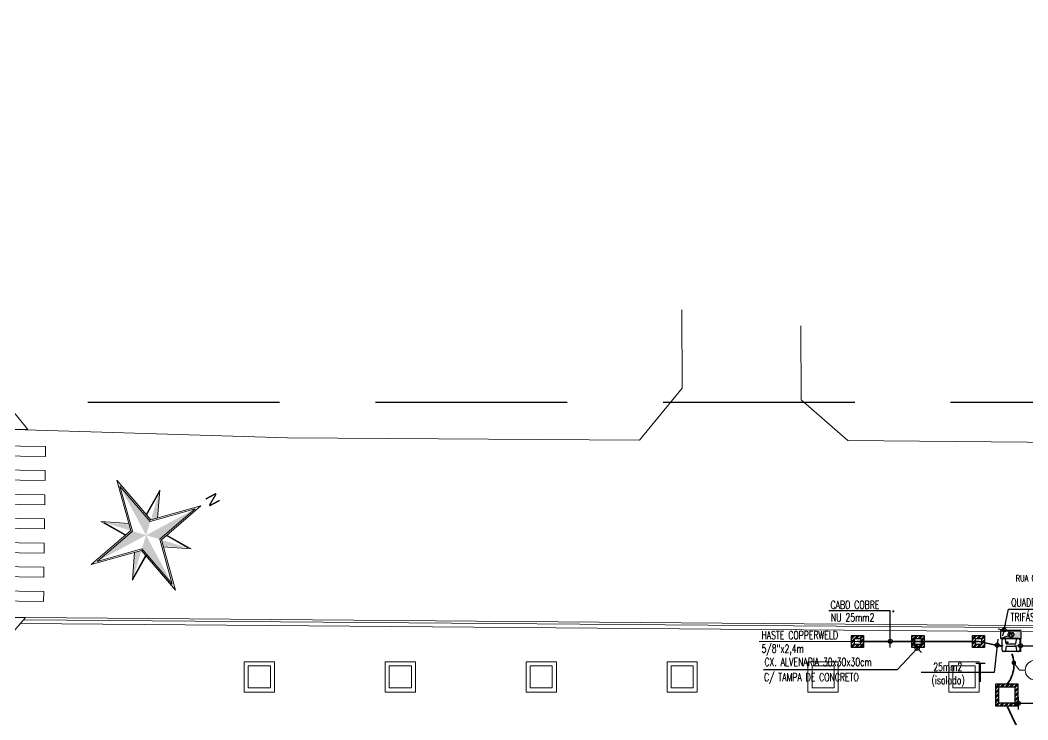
# Model space of a CAD drawing. Header units: millimetres. Extents: x 867 to 1330, y 209 to 507.
# Drawn here: x 1148.8 to 1198.9, y 471.8 to 506.6 of the extents above; entities that cross this region are included whole.
import ezdxf

# ---------------------------------------------------------------- set-up
doc = ezdxf.new("R2010")
doc.units = ezdxf.units.MM
doc.header["$LTSCALE"] = 5
doc.linetypes.add('HIDDEN', pattern=[9.525, 6.35, -3.175])
for name, color, linetype, lineweight in [('I-ARQ', 8, 'Continuous', 0), ('I-CAIXAS', 3, 'Continuous', 30), ('I-ELET_PISO', 5, 'HIDDEN', 35), ('I-FIAÇÃO', 2, 'Continuous', 25), ('I-LIN_CHAMADA', 9, 'Continuous', 9), ('I-NORMO_ARQ', 9, 'Continuous', 0), ('I-PONTO_ELE', 4, 'Continuous', 30), ('I-PONTO_TEL-LOG', 4, 'Continuous', 30), ('I-POSTES', 4, 'Continuous', 25), ('I-TEXTOS', 2, 'Continuous', 25)]:
    doc.layers.add(name, color=color, linetype=linetype, lineweight=lineweight)
doc.styles.add('ROMANS', font='ROMANS.SHX', dxfattribs={"height": 0.25})
doc.styles.get("Standard").update_dxf_attribs({"font": 'arial.ttf'})
doc.styles.add('TOPO2', font='arial.ttf')
doc.linetypes.add('ATERRAMENTO', pattern='A,0.6,-0.25,["+",Standard,S=0.3,R=0,X=-0.11,Y=-0.15],-0.25', length=1.1)
doc.dimstyles.new('STANDARD$7', dxfattribs={"dimscale": 1.5, "dimtxt": 0.7, "dimasz": 0.15, "dimexe": 0.1, "dimexo": 0.05, "dimgap": 0.1, "dimtad": 1, "dimdec": 3, "dimzin": 4, "dimdsep": 46, "dimtxsty": 'ROMANS', "dimblk": 'DOT', "dimblk1": 'DOTSMALL', "dimblk2": 'DOTSMALL', "dimsah": 1, "dimcen": 0, "dimdle": 0.15, "dimse1": 1, "dimse2": 1, "dimclrd": 7, "dimclre": 8, "dimclrt": 256, "dimaunit": 1, "dimadec": 0, "dimazin": 0, "dimtfac": 0.006667, "dimtdec": 3, "dimtix": 1, "dimtmove": 2, "dimatfit": 3, "dimldrblk": 'DOTSMALL', "dimfxl": 1, "dimtolj": 1, "dimtzin": 4, "dimarcsym": 0})

# ---------------------------------------------------------------- blocks, each defined once
blk = doc.blocks.new('CANTEIRO')
at = {"layer": 'I-ARQ'}
for points in [[(-1.7, 0.75), (-0.2, 0.75), (-0.2, -0.75), (-1.7, -0.75)], [(-1.5, 0.55), (-0.4, 0.55), (-0.4, -0.55), (-1.5, -0.55)]]:
    blk.add_lwpolyline(points, close=True, dxfattribs=at)
blk = doc.blocks.new('A$C70E94E78')
at = {"layer": 'I-ARQ', "linetype": 'Continuous', "ltscale": 3}
for p, q in [((1.6, 1.28), (1.459, 1.138)), ((1.6, 1.28), (1.6, 0.08)), ((1.6, 1.28), (1.741, 1.138)), ((0, 0.08), (3.2, 0.08))]:
    blk.add_line(p, q, dxfattribs=at)
for points in [[(1, 1.28), (0, 0.08)], [(2.2, 0.08), (2.2, 1.28), (1, 1.28), (1, 0.08)], [(2.2, 1.28), (3.2, 0.08)]]:
    blk.add_lwpolyline(points, dxfattribs=at)
blk.add_circle((1.6, 0.08), 0.0798, dxfattribs=at)
blk = doc.blocks.new('A$C5FAE593F')
at = {"layer": 'I-ARQ'}
for points in [[(2.489, 8.903), (2.327, 8.43), (7.059, 6.813), (7.221, 7.287)], [(2.101, 7.767), (1.939, 7.294), (6.671, 5.678), (6.833, 6.151)], [(1.713, 6.632), (1.552, 6.159), (6.283, 4.542), (6.445, 5.015)], [(1.325, 5.496), (1.164, 5.023), (5.895, 3.407), (6.057, 3.88)], [(0.937, 4.361), (0.776, 3.887), (5.507, 2.271), (5.669, 2.744)], [(0.55, 3.225), (0.388, 2.752), (5.119, 1.136), (5.281, 1.609)], [(0.162, 2.089), (0, 1.616), (4.732, 0), (4.893, 0.473)]]:
    blk.add_lwpolyline(points, close=True, dxfattribs=at)
blk = doc.blocks.new('norte2')
at = {"layer": 'I-ARQ'}
for p, q in [((159.711, 261.587), (158.74, 257.219)), ((160.681, 257.219), (159.711, 261.587)), ((158.844, 257.116), (159.711, 261.016)), ((159.711, 261.016), (160.577, 257.116)), ((156.856, 259.106), (158.141, 257.087)), ((158.876, 257.821), (156.856, 259.106)), ((157.058, 258.905), (158.206, 257.101)), ((160.548, 257.819), (162.568, 259.105)), ((160.562, 257.755), (162.366, 258.903)), ((162.568, 259.105), (161.283, 257.086)), ((158.74, 257.219), (154.373, 256.249)), ((154.943, 256.249), (158.844, 257.116)), ((160.577, 257.116), (164.478, 256.249)), ((165.049, 256.249), (160.681, 257.219)), ((154.373, 256.249), (158.74, 255.278)), ((158.844, 255.382), (154.943, 256.249)), ((164.478, 256.249), (160.577, 255.382)), ((160.681, 255.278), (165.049, 256.249)), ((158.14, 255.412), (156.855, 253.392)), ((158.74, 255.278), (159.711, 250.911)), ((159.711, 251.482), (158.844, 255.382)), ((160.577, 255.382), (159.711, 251.482)), ((159.711, 250.911), (160.681, 255.278)), ((161.22, 255.399), (162.367, 253.595)), ((161.284, 255.413), (162.569, 253.393)), ((156.855, 253.392), (158.874, 254.677)), ((157.056, 253.594), (158.859, 254.741)), ((162.569, 253.393), (160.55, 254.678))]:
    blk.add_line(p, q, dxfattribs=at)
for points in [[(160.577, 257.116), (159.711, 261.016), (159.711, 256.249)], [(158.743, 257.221), (157.058, 258.905), (158.862, 257.757)], [(160.681, 257.219), (161.218, 257.1), (162.366, 258.903)], [(158.844, 257.116), (154.943, 256.249), (159.711, 256.249)], [(159.711, 251.482), (159.711, 256.249), (158.844, 255.382)], [(160.577, 255.382), (164.478, 256.249), (159.711, 256.249)], [(158.74, 255.278), (157.056, 253.594), (158.204, 255.397)], [(162.367, 253.595), (160.681, 255.278), (160.564, 254.743)]]:
    blk.add_solid(points, dxfattribs=at)
at = {"layer": 'I-ARQ', "style": 'TOPO2', "oblique": 360, "width": 1}
blk.add_text('N', height=1, rotation=360, dxfattribs=at).set_placement((159.225, 262.229))
blk = doc.blocks.new('poste')
at = {"layer": 'I-PONTO_TEL-LOG'}
for p, q in [((-0.217, -0.13), (-0.217, 0.13)), ((-0.187, 0.16), (-0.162, 0.16)), ((0.187, 0.16), (-0.162, 0.16)), ((-0.122, 0.03), (-0.138, 0.135)), ((-0.122, 0.03), (0.122, 0.03)), ((0.122, 0.03), (0.138, 0.135)), ((0.167, 0.16), (0.187, 0.16)), ((0.217, 0.13), (0.217, -0.13)), ((-0.167, -0.16), (-0.187, -0.16)), ((0.167, -0.16), (-0.167, -0.16)), ((-0.122, -0.03), (-0.138, -0.135)), ((-0.122, -0.03), (0.122, -0.03)), ((0.122, -0.03), (0.138, -0.135)), ((0.187, -0.16), (0.167, -0.16))]:
    blk.add_line(p, q, dxfattribs=at)
blk.add_circle((-0.089, 0.068), 0.0138, dxfattribs=at)
for centre, start, end in [((-0.187, 0.13), 90, 180), ((-0.167, 0.13), 8.7462, 90), ((0.167, 0.13), 90, 171.2538), ((0.187, 0.13), 0, 90), ((-0.187, -0.13), 180, 270), ((-0.167, -0.13), 270, 351.2538), ((0.167, -0.13), 188.7462, 270), ((0.187, -0.13), 270, 0)]:
    blk.add_arc(centre, 0.03, start, end, dxfattribs=at)
blk = doc.blocks.new('q medicao')
at = {"layer": 'I-CAIXAS'}
blk.add_hatch(color=256, dxfattribs=at).paths.add_polyline_path([(308.211, 126.036), (308.372, 126.036), (308.412, 126.036), (308.336, 126.228, -0.224039), (308.279, 126.232, -0.633935), (308.287, 126.354), (308.211, 126.547)])
for p, q in [((308.211, 126.547), (308.287, 126.354)), ((308.211, 126.547), (308.211, 126.036)), ((308.372, 126.547), (308.211, 126.547)), ((308.412, 126.547), (308.372, 126.547)), ((308.412, 126.036), (308.412, 126.547)), ((308.211, 126.036), (308.372, 126.036))]:
    blk.add_line(p, q, dxfattribs=at)
blk.add_circle((308.312, 126.291), 0.0679, dxfattribs=at)
at = {"layer": 'I-TEXTOS', "color": 2, "style": 'ROMANS', "width": 0.8}
blk.add_text('M', height=0.108, rotation=90, dxfattribs=at).set_placement((308.365, 126.242))
blk = doc.blocks.new('CAIXA80X80')
at = {"layer": 'I-CAIXAS', "lineweight": 0}
h = blk.add_hatch(dxfattribs=at)
h.set_pattern_fill('STEEL', color=9, scale=0.05, style=0)
h.set_pattern_definition([(45, (0, 0), (-0.112253, 0.112253), []), (45, (0, 0.07938), (-0.112253, 0.112253), [])])
h.paths.add_polyline_path([(0.55, 0.55), (-0.55, 0.55), (-0.55, -0.55), (0.55, -0.55)])
h.paths.add_polyline_path([(0.4, -0.4), (-0.4, -0.4), (-0.4, 0.4), (0.4, 0.4)], flags=16)
at = {"layer": 'I-CAIXAS'}
for points in [[(-0.55, 0.55), (0.55, 0.55), (0.55, -0.55), (-0.55, -0.55)], [(-0.4, 0.4), (0.4, 0.4), (0.4, -0.4), (-0.4, -0.4)]]:
    blk.add_lwpolyline(points, close=True, dxfattribs=at)
blk = doc.blocks.new('CERCA')
at = {"layer": 'I-ARQ'}
blk.add_lwpolyline([(-0.025, 0), (0.025, 0), (0.025, -0.06), (-0.025, -0.06)], close=True, dxfattribs=at)
blk = doc.blocks.new('cxat')
at = {"layer": 'I-CAIXAS', "lineweight": 0}
h = blk.add_hatch(dxfattribs=at)
h.set_pattern_fill('STEEL', color=9, scale=0.05, angle=-90, style=0)
h.set_pattern_definition([(315, (0, 0), (0.1122532015134, 0.1122532015134), []), (315, (0.07938, -1e-17), (0.1122532015134, 0.1122532015134), [])])
h.paths.add_polyline_path([(464481.605, 9296211.166), (464481.605, 9296211.766), (464481.005, 9296211.766), (464481.005, 9296211.166)])
h.paths.add_polyline_path([(464481.155, 9296211.316), (464481.155, 9296211.616), (464481.455, 9296211.616), (464481.455, 9296211.316)], flags=16)
at = {"layer": 'I-CAIXAS'}
for points in [[(464481.605, 9296211.766), (464481.605, 9296211.166), (464481.005, 9296211.166), (464481.005, 9296211.766)], [(464481.455, 9296211.616), (464481.455, 9296211.316), (464481.155, 9296211.316), (464481.155, 9296211.616)]]:
    blk.add_lwpolyline(points, close=True, dxfattribs=at)
at = {"layer": 'I-PONTO_ELE'}
blk.add_solid([(464481.276, 9296211.495), (464481.333, 9296211.495), (464481.276, 9296211.438), (464481.333, 9296211.438)], dxfattribs=at)
blk = doc.blocks.new('fat')
at = {"layer": 'I-FIAÇÃO', "color": 2}
for p, q in [((464479.186, 9296214.766), (464479.647, 9296214.766)), ((464479.416, 9296213.843), (464479.416, 9296214.766))]:
    blk.add_line(p, q, dxfattribs=at)
blk = doc.blocks.new('DOT')
for p, q in [((1.5, 0), (-1.5, 0)), ((0, -1.5), (0, 1.5))]:
    blk.add_line(p, q)
blk.add_circle((0, 0), 0.5)

msp = doc.modelspace()

# ---------------------------------------------------------------- hatches: boundary and pattern name
at = {"layer": 'I-LIN_CHAMADA'}
msp.add_hatch(color=256, dxfattribs=at).paths.add_polyline_path([(1198.277, 474.672, 1), (1198.048, 474.672, 1)])

# ---------------------------------------------------------------- linework, layer by layer
at = {"linetype": 'HIDDEN', "ltscale": 0.3}
msp.add_lwpolyline([(1137.872, 487.615), (1272.758, 487.615), (1272.758, 372.426), (1137.872, 372.426)], close=True, dxfattribs=at)
at = {"layer": 'I-ARQ'}
for p, q in [((1149.069, 476.911), (1145.869, 476.936)), ((1148.817, 476.613), (1225.156, 476.009)), ((1148.985, 476.811), (1225.18, 476.209)), ((1149.069, 476.911), (1225.192, 476.308))]:
    msp.add_line(p, q, dxfattribs=at)
for points in [[(1142.74, 506.573), (1142.605, 495.014), (1142.699, 489.097), (1144.292, 487.395), (1145.785, 486.329), (1162.075, 485.843), (1179.56, 485.728), (1181.694, 488.303), (1181.673, 492.192)], [(1187.573, 491.396), (1187.594, 487.717), (1189.908, 485.704), (1198.826, 485.629), (1207.915, 485.593), (1224.75, 485.341), (1268.593, 485.061)]]:
    msp.add_lwpolyline(points, dxfattribs=at)
at = {"layer": 'I-ELET_PISO', "linetype": 'ATERRAMENTO', "ltscale": 0.6}
for p, q in [((1193.378, 475.731), (1190.429, 475.731)), ((1196.378, 475.731), (1193.429, 475.731)), ((1196.429, 475.733), (1197.581, 475.482))]:
    msp.add_line(p, q, dxfattribs=at)
at = {"layer": 'I-ELET_PISO', "ltscale": 0.05}
for centre, radius, start, end in [((1196.654, 474.559), 1.511, 321.4409, 26.1838), ((1160.076, 454.454), 41.86, 13.6424, 25.5135)]:
    msp.add_arc(centre, radius, start, end, dxfattribs=at)
at = {"layer": 'I-LIN_CHAMADA'}
for p, q in [((1190.372, 475.733), (1185.516, 475.733)), ((1198.436, 474.306), (1198.163, 474.672)), ((1198.724, 474.306), (1198.436, 474.306))]:
    msp.add_line(p, q, dxfattribs=at)
msp.add_circle((1199.206, 474.306), 0.482, dxfattribs=at)

# ---------------------------------------------------------------- block references
at = {"layer": 'I-ARQ', "xscale": -1, "rotation": 358.9842988661575}
msp.add_blockref('A$C70E94E78', (1149.187, 486.164), dxfattribs=at)
at = {"layer": 'I-ARQ'}
for name, p, rotation in [('A$C5FAE593F', (1149.56, 486.952), 198.124954462992), ('A$C70E94E78', (1149.07, 476.991), 179.5465597246549), ('CERCA', (1192.172, 477.196), 180.0001156863291), ('CANTEIRO', (1159.736, 473.97), 180.0000000066701), ('CANTEIRO', (1166.736, 473.97), 180.0000000066701), ('CANTEIRO', (1173.736, 473.97), 180.0000000066701), ('CANTEIRO', (1180.736, 473.97), 180.0000000066701), ('CANTEIRO', (1187.736, 473.97), 180.0000000066701), ('CANTEIRO', (1194.736, 473.97), 180.0000000066701)]:
    msp.add_blockref(name, p, dxfattribs=dict(at, rotation=rotation))
at = {"layer": 'I-CAIXAS'}
for name, p, rotation in [('cxat', (-9295021.066, 464957.038), 270), ('cxat', (-9295018.066, 464957.038), 270), ('cxat', (-9295015.066, 464957.038), 270), ('CAIXA80X80', (1197.815, 473.07), 180)]:
    msp.add_blockref(name, p, dxfattribs=dict(at, rotation=rotation))
at = {"layer": 'I-CAIXAS', "xscale": 2, "yscale": 2, "zscale": 2, "rotation": 89.99999999999999}
msp.add_blockref('q medicao', (1450.599, -140.551), dxfattribs=at)
at = {"layer": 'I-FIAÇÃO'}
msp.add_blockref('fat', (-463282.908, -9295740.117), dxfattribs=at)
at = {"layer": 'I-NORMO_ARQ', "xscale": 0.5789862501062926, "yscale": 0.5789862501062926, "zscale": 0.5789862501062926, "rotation": 298.1908503122948}
msp.add_blockref('norte2', (980.608, 492.417), dxfattribs=at)
at = {"layer": 'I-POSTES', "xscale": 2, "yscale": 2, "zscale": 2}
msp.add_blockref('poste', (1198.019, 475.55), dxfattribs=at)

# ---------------------------------------------------------------- texts
at = {"layer": 'I-NORMO_ARQ', "style": 'ROMANS', "width": 0.7}
msp.add_text('RUA CENTO E DOIS', height=0.32, dxfattribs=at).set_placement((1198.259, 478.707, -836))
at = {"layer": 'I-TEXTOS', "style": 'ROMANS', "width": 0.7}
for s, p in [('CABO COBRE', (1189.058, 477.349)), ('QUADRO DE MEDIÇÃO', (1198.027, 477.465)), ('NU 25mm2', (1189.076, 476.725)), ('TRIFÁSICO', (1197.999, 476.735)), ('HASTE COPPERWELD', (1185.626, 475.842)), ('5/8"x2,4m', (1185.632, 475.171)), ('CX. ALVENARIA 30x30x30cm', (1185.774, 474.51)), ('25mm2', (1194.16, 474.265)), ('C/ TAMPA DE CONCRETO', (1185.756, 473.756)), ('(isolado)', (1194.076, 473.613))]:
    msp.add_text(s, height=0.4, dxfattribs=at).set_placement(p)

# ---------------------------------------------------------------- leaders
at = {"layer": 'I-LIN_CHAMADA', "lineweight": 0}
for points in [[(1192.022, 475.731), (1192.022, 477.247), (1188.976, 477.247)], [(1197.679, 476.299), (1197.891, 477.338), (1202.671, 477.338)], [(1193.36, 475.386), (1192.36, 474.318), (1185.734, 474.318)], [(1197.333, 475.545), (1197.176, 474.187), (1193.563, 474.187)], [(1198.492, 475.52), (1199.435, 475.519), (1205.273, 475.519)], [(1198.382, 472.659), (1199.069, 472.662), (1205.47, 472.662)]]:
    msp.add_leader(points, dimstyle='STANDARD$7', override={"dimscale": 1, "dimtxt": 0.18, "dimasz": 0.2, "dimexe": 0.18, "dimexo": 0.0625, "dimgap": 0.09, "dimtad": 0, "dimtih": 1, "dimtoh": 1, "dimdec": 4, "dimzin": 0, "dimtxsty": 'Standard', "dimcen": 0.09, "dimdle": 0, "dimse1": 0, "dimse2": 0, "dimclrd": 256, "dimclre": 0, "dimclrt": 0, "dimaunit": 0, "dimtfac": 1, "dimtdec": 4, "dimtix": 0, "dimtofl": 0, "dimtmove": 0, "dimldrblk": 'Dot', "dimtzin": 0}, dxfattribs=at)

doc.saveas('drawing.dxf')
